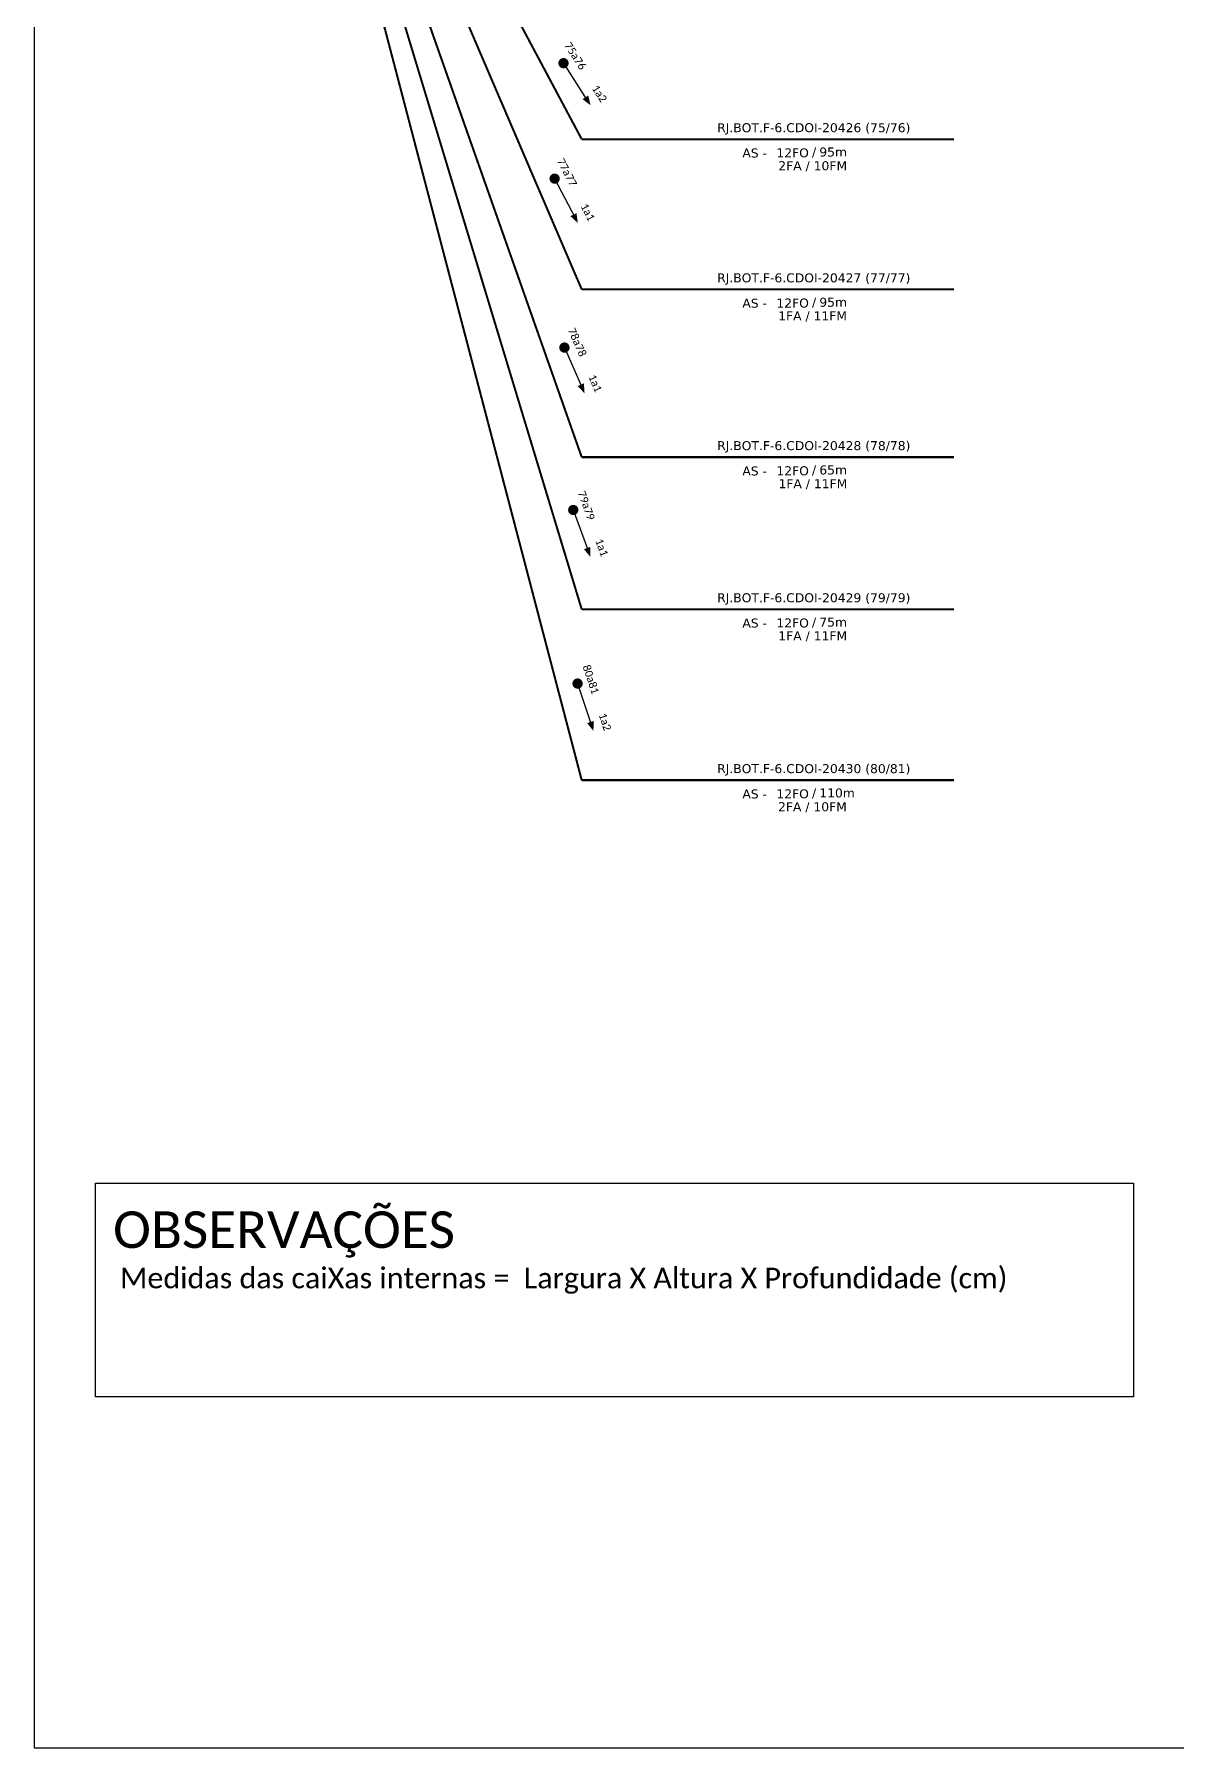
# Model space of a CAD drawing. Extents: x -89 to 749, y 705 to 1299.
# Drawn here: x -89.3 to 133, y 705 to 1038.4 of the extents above; entities that cross this region are included whole.
import ezdxf
from ezdxf.enums import TextEntityAlignment as Align

# ---------------------------------------------------------------- set-up
doc = ezdxf.new("R2010")
doc.units = 0
doc.layers.add('40.1-ETIQUETAS', color=1, linetype='Continuous', lineweight=20)
for name, color, linetype in [('CABO OPTICO EXISTENTE', 5, 'Continuous'), ('CAP a instalar', 1, 'Continuous'), ('SETA', 7, 'Continuous')]:
    doc.layers.add(name, color=color, linetype=linetype)
doc.styles.add('siredit', font='verdana.ttf')
doc.styles.get("Standard").update_dxf_attribs({"font": 'arial.ttf'})
doc.styles.add('WMF-Calibri0', font='calibri.ttf')
doc.linetypes.add('FENCELINE1', pattern='A,0.25,-0.1,[133,ltypeshp.shx,S=0.1,R=0,X=-0.1,Y=0],-0.1,1', length=1.45)

# ---------------------------------------------------------------- blocks, each defined once
blk = doc.blocks.new('ETIQUETA_RS5F')
at = {"layer": '40.1-ETIQUETAS', "color": 0, "style": 'siredit'}
blk.add_text('/', height=1.5, dxfattribs=at).set_placement((1.58, -1.95), align=Align.MIDDLE_RIGHT)
for tag, p in [('ETIQUETA_R_SECUNDARIA', (1.21, 2.1)), ('ETIQUETA_R_PRIMARIA', (1.21, 4.1)), ('F_ATIVAS/F_MORTAS', (1.14, -4.24))]:
    blk.add_attdef(tag, text='', height=1.5, dxfattribs=at).set_placement(p, align=Align.MIDDLE_CENTER)
for tag, p in [('TIPO_CABO', (-6.58, -2.12)), ('CAP_CABO', (0.4, -2.09))]:
    blk.add_attdef(tag, text='', height=1.5, dxfattribs=at).set_placement(p, align=Align.MIDDLE_RIGHT)
blk.add_attdef('METROS', text='', height=1.5, dxfattribs=at).set_placement((2.14, -1.95), align=Align.MIDDLE_LEFT)
for tag, p in [('FUSÃO_1', (0.85, -8.39)), ('FUSÃO_2', (0.85, -10.6)), ('FUSÃO_3', (0.85, -12.93)), ('FUSÃO_4', (0.85, -15.14)), ('FUSÃO_5', (0.85, -17.16))]:
    blk.add_attdef(tag, text='', height=1.5, dxfattribs=at).set_placement(p, align=Align.CENTER)

msp = doc.modelspace()

# ---------------------------------------------------------------- linework, layer by layer
msp.add_lwpolyline([(-89.32, 705.02), (749.25, 705.02), (749.25, 1299.02), (-89.32, 1299.02), (-89.32, 705.02)])
at = {"const_width": 0.999}
msp.add_lwpolyline([(13.4, 1033.23, 1), (13.94, 1032.39, 1)], format="xyb", close=True, dxfattribs=at)
at = {"color": 7, "const_width": 0.999}
for points in [[(11.72, 1010.79, 1), (12.18, 1009.9, 1)], [(13.66, 977.93, 1), (14.06, 977.01, 1)], [(15.4, 946.34, 1), (15.74, 945.41, 1)], [(16.26, 912.57, 1), (16.57, 911.62, 1)]]:
    msp.add_lwpolyline(points, format="xyb", close=True, dxfattribs=at)
at = {"color": 7}
msp.add_lwpolyline([(-77.39, 814.87), (124.59, 814.87), (124.59, 773.31), (-77.39, 773.31)], close=True, dxfattribs=at)
at = {"layer": 'CAP a instalar', "color": 7, "linetype": 'FENCELINE1', "ltscale": 5, "const_width": 0.4}
for points in [[(17.22, 893.3), (-47.02, 1138.49)], [(17.22, 926.55), (-47.02, 1138.49)], [(17.22, 956.15), (-47.02, 1138.49)], [(17.22, 988.8), (-47.02, 1138.49)], [(17.22, 1018.02), (-47.02, 1138.49)], [(17.22, 1018.02), (89.66, 1018.02)], [(17.22, 988.8), (89.66, 988.8)], [(17.22, 956.15), (89.66, 956.15)], [(17.22, 926.55), (89.66, 926.55)], [(17.22, 893.3), (89.66, 893.3)]]:
    msp.add_lwpolyline(points, dxfattribs=at)
at = {"layer": 'SETA', "color": 7}
for points in [[(13.67, 1032.81), (18.3, 1025.58)], [(11.95, 1010.34), (15.92, 1002.73)], [(13.86, 977.47), (17.3, 969.61)], [(15.57, 945.87), (18.51, 937.81)], [(16.42, 912.09), (19.13, 903.95)]]:
    msp.add_lwpolyline(points, dxfattribs=at)
for points in [[(18.5, 1026.52), (18.93, 1024.63), (17.38, 1025.81)], [(16.2, 1003.65), (16.46, 1001.72), (15.02, 1003.04)], [(17.65, 970.51), (17.77, 968.57), (16.43, 969.98)], [(18.91, 938.69), (18.91, 936.74), (17.66, 938.23)], [(19.55, 904.82), (19.5, 902.87), (18.29, 904.39)]]:
    msp.add_solid(points, dxfattribs=at)

# ---------------------------------------------------------------- block references
at = {"layer": 'CAP a instalar', "color": 7, "linetype": 'FENCELINE1', "ltscale": 7}
ref = msp.add_blockref('ETIQUETA_RS5F', (61, 1017.81), dxfattribs=dict(at, xscale=1.166399984998861, yscale=1.166399984998861, zscale=1.166399984999999))
ref.add_attrib('ETIQUETA_R_SECUNDARIA', 'RJ.BOT.F-6.CDOI-20426 (75/76)', dxfattribs={"layer": 'CABO OPTICO EXISTENTE', "color": 0, "height": 1.7496, "style": 'siredit'}).set_placement((62.38, 1020.26), align=Align.MIDDLE_CENTER)
ref.add_attrib('TIPO_CABO', 'AS -', dxfattribs={"layer": '40.1-ETIQUETAS', "color": 0, "height": 1.75, "style": 'siredit'}).set_placement((53.28, 1015.34), align=Align.MIDDLE_RIGHT)
ref.add_attrib('CAP_CABO', '12FO', dxfattribs={"layer": '40.1-ETIQUETAS', "color": 0, "height": 1.75, "style": 'siredit'}).set_placement((61.43, 1015.37), align=Align.MIDDLE_RIGHT)
ref.add_attrib('METROS', '95m', dxfattribs={"layer": '40.1-ETIQUETAS', "color": 0, "height": 1.75, "style": 'siredit'}).set_placement((63.46, 1015.53), align=Align.MIDDLE_LEFT)
ref.add_attrib('F_ATIVAS/F_MORTAS', '2FA / 10FM', dxfattribs={"layer": '40.1-ETIQUETAS', "color": 0, "height": 1.75, "style": 'siredit'}).set_placement((62.17, 1012.86), align=Align.MIDDLE_CENTER)
ref = msp.add_blockref('ETIQUETA_RS5F', (61, 988.58), dxfattribs=dict(at, xscale=1.166399984998861, yscale=1.166399984998861, zscale=1.166399984999999))
ref.add_attrib('ETIQUETA_R_SECUNDARIA', 'RJ.BOT.F-6.CDOI-20427 (77/77)', dxfattribs={"layer": 'CABO OPTICO EXISTENTE', "color": 0, "height": 1.7496, "style": 'siredit'}).set_placement((62.38, 991.04), align=Align.MIDDLE_CENTER)
ref.add_attrib('TIPO_CABO', 'AS -', dxfattribs={"layer": '40.1-ETIQUETAS', "color": 0, "height": 1.75, "style": 'siredit'}).set_placement((53.28, 986.11), align=Align.MIDDLE_RIGHT)
ref.add_attrib('CAP_CABO', '12FO', dxfattribs={"layer": '40.1-ETIQUETAS', "color": 0, "height": 1.75, "style": 'siredit'}).set_placement((61.43, 986.14), align=Align.MIDDLE_RIGHT)
ref.add_attrib('METROS', '95m', dxfattribs={"layer": '40.1-ETIQUETAS', "color": 0, "height": 1.75, "style": 'siredit'}).set_placement((63.46, 986.3), align=Align.MIDDLE_LEFT)
ref.add_attrib('F_ATIVAS/F_MORTAS', '1FA / 11FM', dxfattribs={"layer": '40.1-ETIQUETAS', "color": 0, "height": 1.75, "style": 'siredit'}).set_placement((62.15, 983.63), align=Align.MIDDLE_CENTER)
ref = msp.add_blockref('ETIQUETA_RS5F', (61, 955.94), dxfattribs=dict(at, xscale=1.166399984998861, yscale=1.166399984998861, zscale=1.166399984999999))
ref.add_attrib('ETIQUETA_R_SECUNDARIA', 'RJ.BOT.F-6.CDOI-20428 (78/78)', dxfattribs={"layer": 'CABO OPTICO EXISTENTE', "color": 0, "height": 1.7496, "style": 'siredit'}).set_placement((62.38, 958.39), align=Align.MIDDLE_CENTER)
ref.add_attrib('TIPO_CABO', 'AS -', dxfattribs={"layer": '40.1-ETIQUETAS', "color": 0, "height": 1.75, "style": 'siredit'}).set_placement((53.28, 953.47), align=Align.MIDDLE_RIGHT)
ref.add_attrib('CAP_CABO', '12FO', dxfattribs={"layer": '40.1-ETIQUETAS', "color": 0, "height": 1.75, "style": 'siredit'}).set_placement((61.43, 953.5), align=Align.MIDDLE_RIGHT)
ref.add_attrib('METROS', '65m', dxfattribs={"layer": '40.1-ETIQUETAS', "color": 0, "height": 1.75, "style": 'siredit'}).set_placement((63.46, 953.66), align=Align.MIDDLE_LEFT)
ref.add_attrib('F_ATIVAS/F_MORTAS', '1FA / 11FM', dxfattribs={"layer": '40.1-ETIQUETAS', "color": 0, "height": 1.75, "style": 'siredit'}).set_placement((62.21, 950.99), align=Align.MIDDLE_CENTER)
ref = msp.add_blockref('ETIQUETA_RS5F', (61, 926.33), dxfattribs=dict(at, xscale=1.166399984998861, yscale=1.166399984998861, zscale=1.166399984999999))
ref.add_attrib('ETIQUETA_R_SECUNDARIA', 'RJ.BOT.F-6.CDOI-20429 (79/79)', dxfattribs={"layer": 'CABO OPTICO EXISTENTE', "color": 0, "height": 1.7496, "style": 'siredit'}).set_placement((62.38, 928.79), align=Align.MIDDLE_CENTER)
ref.add_attrib('TIPO_CABO', 'AS -', dxfattribs={"layer": '40.1-ETIQUETAS', "color": 0, "height": 1.75, "style": 'siredit'}).set_placement((53.28, 923.87), align=Align.MIDDLE_RIGHT)
ref.add_attrib('CAP_CABO', '12FO', dxfattribs={"layer": '40.1-ETIQUETAS', "color": 0, "height": 1.75, "style": 'siredit'}).set_placement((61.43, 923.89), align=Align.MIDDLE_RIGHT)
ref.add_attrib('METROS', '75m', dxfattribs={"layer": '40.1-ETIQUETAS', "color": 0, "height": 1.75, "style": 'siredit'}).set_placement((63.46, 924.05), align=Align.MIDDLE_LEFT)
ref.add_attrib('F_ATIVAS/F_MORTAS', '1FA / 11FM', dxfattribs={"layer": '40.1-ETIQUETAS', "color": 0, "height": 1.75, "style": 'siredit'}).set_placement((62.17, 921.38), align=Align.MIDDLE_CENTER)
ref = msp.add_blockref('ETIQUETA_RS5F', (61, 893.08), dxfattribs=dict(at, xscale=1.166399984998861, yscale=1.166399984998861, zscale=1.166399984999999))
ref.add_attrib('ETIQUETA_R_SECUNDARIA', 'RJ.BOT.F-6.CDOI-20430 (80/81)', dxfattribs={"layer": 'CABO OPTICO EXISTENTE', "color": 0, "height": 1.7496, "style": 'siredit'}).set_placement((62.38, 895.54), align=Align.MIDDLE_CENTER)
ref.add_attrib('TIPO_CABO', 'AS -', dxfattribs={"layer": '40.1-ETIQUETAS', "color": 0, "height": 1.75, "style": 'siredit'}).set_placement((53.28, 890.62), align=Align.MIDDLE_RIGHT)
ref.add_attrib('CAP_CABO', '12FO', dxfattribs={"layer": '40.1-ETIQUETAS', "color": 0, "height": 1.75, "style": 'siredit'}).set_placement((61.43, 890.64), align=Align.MIDDLE_RIGHT)
ref.add_attrib('METROS', '110m', dxfattribs={"layer": '40.1-ETIQUETAS', "color": 0, "height": 1.75, "style": 'siredit'}).set_placement((63.46, 890.81), align=Align.MIDDLE_LEFT)
ref.add_attrib('F_ATIVAS/F_MORTAS', '2FA / 10FM', dxfattribs={"layer": '40.1-ETIQUETAS', "color": 0, "height": 1.75, "style": 'siredit'}).set_placement((62.12, 888.13), align=Align.MIDDLE_CENTER)

# ---------------------------------------------------------------- texts
at = {"color": 7, "style": 'WMF-Calibri0'}
msp.add_text('OBSERVAÇÕES', height=7.1308, dxfattribs=at).set_placement((-73.98, 802.26))
at = {"insert": (15.98, 1034.22), "char_height": 1.4978, "width": 25.3213, "attachment_point": 5, "rotation": 302.6464}
msp.add_mtext('\\C7;\\fCalibri|b0|i0|c0|p34;75a76', dxfattribs=at)
at = {"color": 7, "char_height": 1.4978, "width": 25.3213, "attachment_point": 5}
for s, insert, rotation in [('\\C7;\\fCalibri|b0|i0|c0|p34;1a2', (20.68, 1026.88), 302.6464), ('\\C7;\\fCalibri|b0|i0|c0|p34;77a77', (14.37, 1011.55), 297.5001), ('\\C7;\\fCalibri|b0|i0|c0|p34;1a1', (18.4, 1003.81), 297.5001), ('\\C7;\\fCalibri|b0|i0|c0|p34;78a78', (16.35, 978.51), 293.6688), ('\\C7;\\fCalibri|b0|i0|c0|p34;1a1', (19.85, 970.52), 293.6688), ('\\C7;\\fCalibri|b0|i0|c0|p34;79a79', (18.13, 946.75), 290.0173), ('\\C7;\\fCalibri|b0|i0|c0|p34;1a1', (21.11, 938.56), 290.0173), ('\\C7;\\fCalibri|b0|i0|c0|p34;80a81', (19, 912.9), 288.4154), ('\\C7;\\fCalibri|b0|i0|c0|p34;1a2', (21.75, 904.63), 288.4154)]:
    msp.add_mtext(s, dxfattribs=dict(at, insert=insert, rotation=rotation))
at = {"color": 7, "insert": (-72.63, 798.42), "char_height": 4, "width": 658.8434, "attachment_point": 1, "style": 'WMF-Calibri0'}
msp.add_mtext('Medidas das caiXas internas =  Largura X Altura X Profundidade (cm)', dxfattribs=at)

doc.saveas('drawing.dxf')
